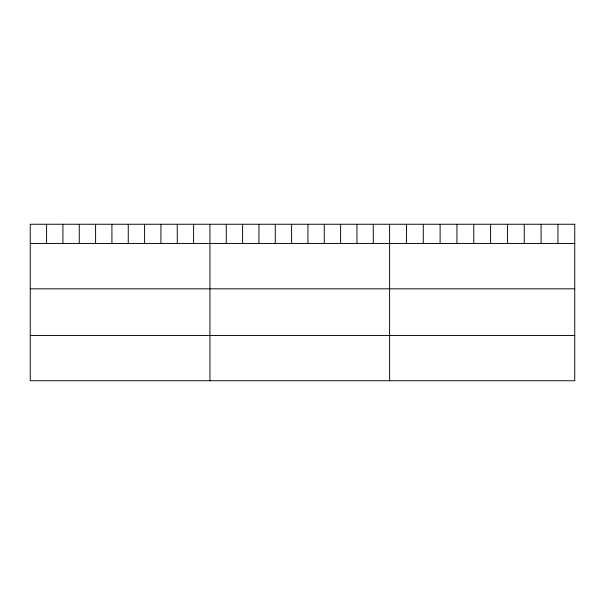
<?xml version="1.0" encoding="UTF-8"?>
<svg xmlns="http://www.w3.org/2000/svg" width="605" height="605" viewBox="0 0 605 605"><rect width="100%" height="100%" fill="white"/><g stroke="black" fill="none" stroke-linecap="round" stroke-linejoin="round"><path stroke-width="0.91" d="M30.25 243.535L574.75 243.535M30.25 288.819L574.75 288.819M30.25 335.473L574.75 335.473M557.923 224.251L557.923 243.535M541.089 224.251L541.089 243.535M524.263 224.251L524.263 243.535M507.429 224.251L507.429 243.535M490.602 224.251L490.602 243.535M473.768 224.251L473.768 243.535M456.941 224.251L456.941 243.535M440.107 224.251L440.107 243.535M423.281 224.251L423.281 243.535M406.447 224.251L406.447 243.535M389.62 224.251L389.62 380.749M373.285 224.251L373.285 243.535M356.95 224.251L356.95 243.535M340.615 224.251L340.615 243.535M324.28 224.251L324.28 243.535M307.945 224.251L307.945 243.535M291.61 224.251L291.61 243.535M275.275 224.251L275.275 243.535M258.94 224.251L258.94 243.535M242.605 224.251L242.605 243.535M226.27 224.251L226.27 243.535M209.935 224.251L209.935 380.749M193.6 224.251L193.6 243.535M177.265 224.251L177.265 243.535M160.93 224.251L160.93 243.535M144.595 224.251L144.595 243.535M128.26 224.251L128.26 243.535M111.925 224.251L111.925 243.535M95.59 224.251L95.59 243.535M79.255 224.251L79.255 243.535M62.92 224.251L62.92 243.535M46.585 224.251L46.585 243.535M574.75 224.251L30.25 224.251L30.25 380.749L574.75 380.749L574.75 224.251"/></g></svg>
